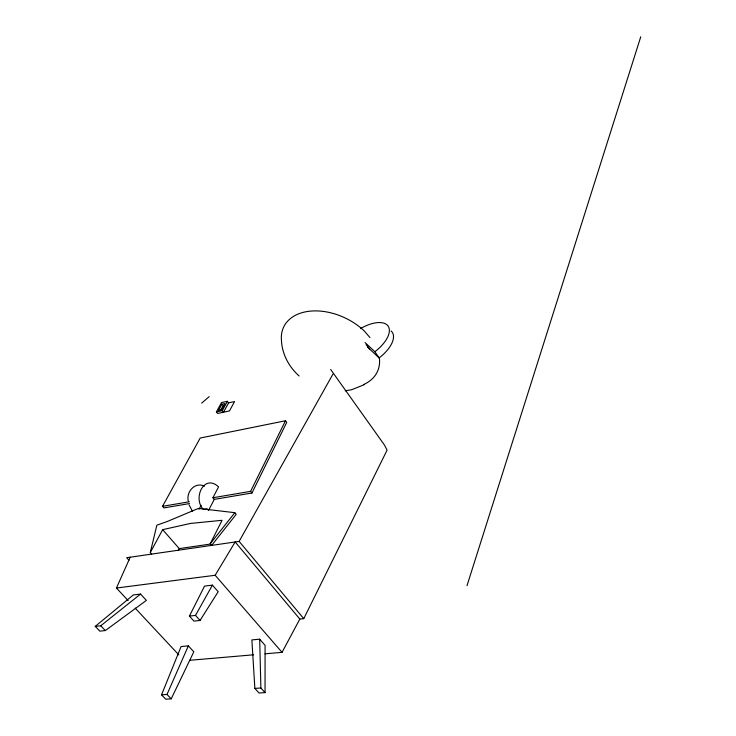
<?xml version="1.0" encoding="UTF-8"?>
<svg xmlns="http://www.w3.org/2000/svg" width="736" height="736" viewBox="0 0 736 736"><rect width="100%" height="100%" fill="white"/><g stroke="black" fill="none" stroke-linecap="round" stroke-linejoin="round"><path stroke-width="1.1" d="M265.043 692.613L265.08 645.362L259.679 639.179L251.868 639.915L254.868 688.408L259.026 693.008L265.043 692.613L260.884 687.994L259.679 639.179M150.291 552.488L156.86 525.182L167.054 521.585L198.389 508.429L234.83 512.679L236.201 514.344L211.674 545.376L210.248 543.72L222.06 520.306L190.504 523.434L162.674 529.662L150.291 552.488L151.717 554.088M467.001 585.672L640.752 36.8M161.534 694.839L181.093 646.558L188.352 645.877L193.826 651.802L171.212 698.841L165.756 699.2L161.534 694.839L166.998 694.462L171.212 698.841M166.998 694.462L188.352 645.877M128.138 600.576L116.435 588.036L130.198 557.207M214.259 499.385L212.906 497.757L218.564 486.855C203.817 473.22 192.501 498.76 203.449 509.45L207.156 508.834L208.527 510.462L214.259 499.385L251.951 493.01L286.727 422.4L285.485 420.762L200.192 438.04L162.518 506.322L163.87 507.904L189.548 503.562M212.906 497.757L250.608 491.344L285.485 420.762M116.435 588.036L215.17 575.267L235.161 541.963L299.846 619.059L303.766 618.654L387.072 450.174L384.551 445.188L330.685 369.49M189.41 616.078L204.544 586.114L212.419 585.129L218.187 591.726L200.045 620.457L193.964 621.11L189.41 616.078L195.5 615.416L200.045 620.457M178.213 550.602L179.262 548.614L210.551 544.042M199.024 509.266L201.13 505.255M264.997 653.816L282.044 652.344L299.846 619.059M228.611 402.859L223.523 412.197L222.3 410.642L216.393 411.912L217.617 413.457L229.476 410.927L234.536 401.571L228.611 402.859L227.406 401.304L221.518 402.592L216.393 411.912M220.699 410.219L223.128 405.775L221.913 404.23L218.5 410.44L221.453 409.805L224.857 403.586L221.913 404.23M222.3 410.642L227.406 401.304M195.5 615.416L212.419 585.129M128.956 560.243L126.656 557.722L239.136 541.392L332.93 374.155M210.248 543.72L234.83 512.679M201.692 403.126L209.199 396.621M95.248 626.391L133.271 594.973L140.567 594.072L146.4 600.383L105.34 630.559L99.848 631.138L95.248 626.391L100.74 625.793L140.567 594.072M364.256 384.67L351.661 389.73L345.175 390.761M162.518 506.322L189.308 501.768M189.998 660.275L253.635 654.792M254.868 688.408L260.884 687.994M204.479 486.211C195.141 481.445 185.932 491.814 188.306 501.142M299.156 375.995C288.898 366.988 281.971 353.915 281.446 340.179A51.897 34.758 25.7 0 1 309.516 311.218A51.897 34.758 25.7 0 1 364.246 330.924L369.941 337.576M365.056 342.553L374.882 351.734L379.114 357.935A28.428 13.837 -34.3 0 0 391.074 330.988M366.077 344.604L369.638 349.039M367.43 346.969L379.114 357.935M100.74 625.793L105.34 630.559M135.157 608.102L178.857 654.911M162.674 529.662L179.262 548.614M215.17 575.267L282.044 652.344M239.136 541.392L303.766 618.654M250.608 491.344L251.951 493.01M192.418 511.262L189.078 504.924M379.353 357.494A51.897 34.758 25.7 0 1 363.989 384.367M360.502 328.56A28.52 13.745 -34.3 0 1 388.295 326.379A28.52 13.745 -34.3 0 1 374.882 351.734"/></g></svg>
